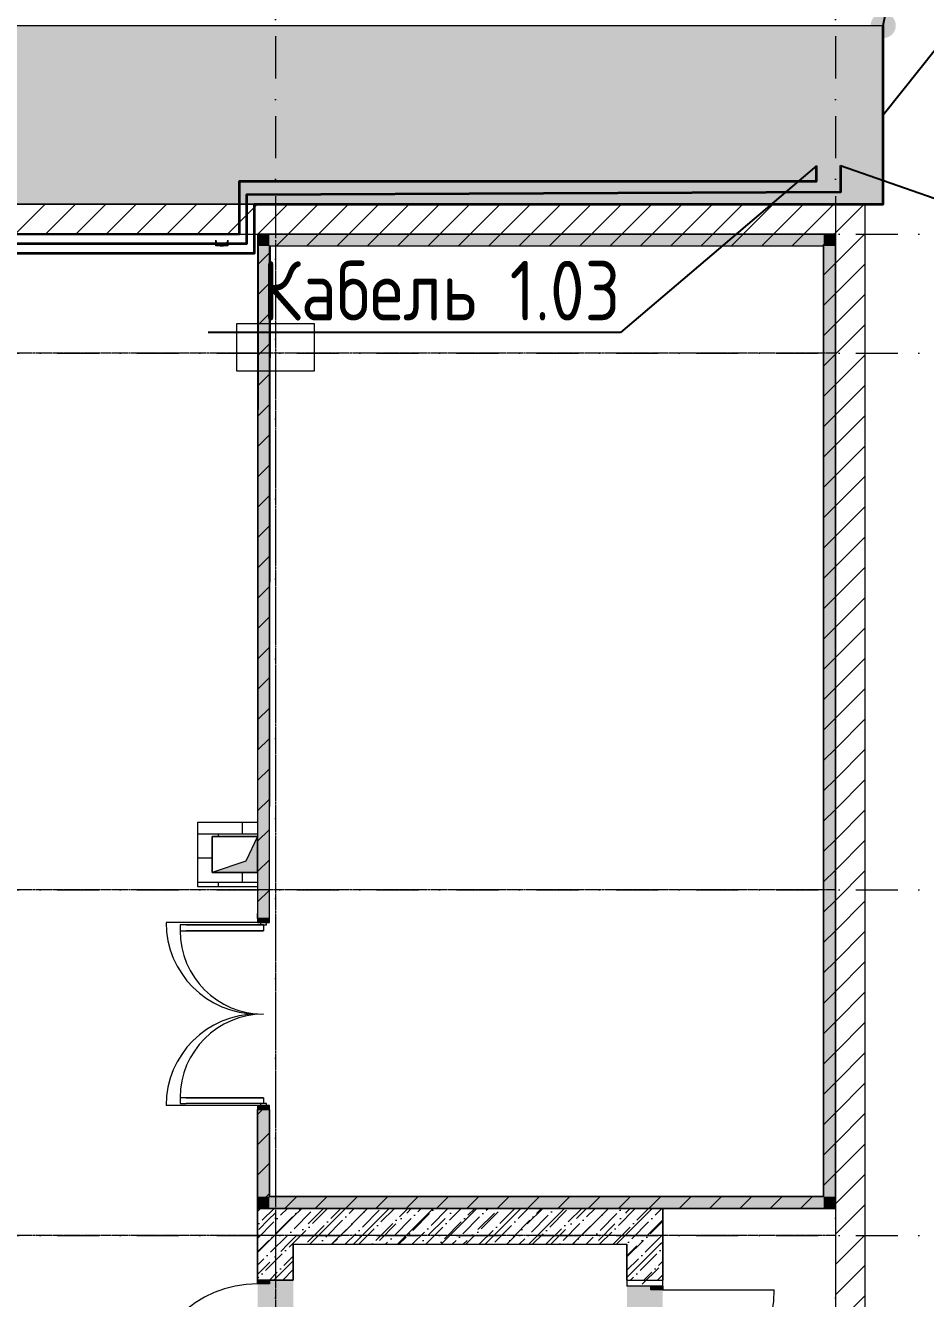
# Model space of a CAD drawing. Header units: millimetres. Extents: x 1499747 to 4230374, y -28481 to 441852.
# Drawn here: x 2476980 to 2484533, y 308353 to 319033 of the extents above; entities that cross this region are included whole.
import ezdxf
from ezdxf import colors
from ezdxf.entities.mleader import LeaderData, LeaderLine
from ezdxf.math import Vec2, Vec3
from ezdxf.xclip import XClip

# ---------------------------------------------------------------- set-up
doc = ezdxf.new("R2010")
doc.units = ezdxf.units.MM
doc.header["$MEASUREMENT"] = 0
doc.header["$XCLIPFRAME"] = 0
for name, pattern in [('CENTER2', [28.575, 19.05, -3.175, 3.175, -3.175]), ('Dot & Dashed', [670.277762, 352.777767, -176.388884, 0, -141.111112]), ('Штрихпунктирная', [670.277762, 352.777767, -176.388884, 0, -141.111112])]:
    doc.linetypes.add(name, pattern=pattern)
for name, color, linetype, lineweight in [('13 этаж_25_АР 06.03 custom_70_12 этаж_13_Интерьер - Мебель_Ном._пера__1_Ном._пера__1', 1, 'Continuous', 18), ('13 этаж_25_АР 06.03 custom_70_12 этаж_13_Интерьер - Мебель_Ном._пера__6_Ном._пера__6', 6, 'Continuous', 18), ('13 этаж_25_АР 06.03 custom_70_12 этаж_13_Интерьер - Мебель_Ном._пера__8_Ном._пера__8', 8, 'Continuous', 18), ('13 этаж_25_АР 06.03 custom_70__8 hatch_Ном._пера__8_Ном._пера__8', 8, 'Continuous', 18), ('13 этаж_25_АР 06.03 custom_70__Оси_Ном._пера__8_Ном._пера__8', 8, 'Continuous', 18), ('13 этаж_25_АР 06.03 custom_70_контур_Ном._пера__1_Ном._пера__1', 1, 'Continuous', 18), ('13 этаж_25_АР 06.03 custom_70_Подложк_Ном._пера__1_Ном._пера__1', 1, 'Continuous', 18), ('13 этаж_25_АР 06.03 custom_70_Подложк_Ном._пера__8_Ном._пера__8', 8, 'Continuous', 18), ('13 этаж_25_АР 06.03 custom_70_Шахты 101_Ном._пера__7_Ном._пера__7', 7, 'Continuous', 18), ('13 этаж_25_АР 06.03 custom_70_Шахты 101_Ном._пера__8_Ном._пера__8', 8, 'Continuous', 18), ('13 этаж_25_АР 06.03 custom_70_Шахты_Ном._пера__7_Ном._пера__7', 7, 'Continuous', 18), ('13 этаж_25_Двери Archicad_Ном._пера__19_Ном._пера__255', 255, 'Continuous', 18), ('13 этаж_25_Двери Archicad_Ном._пера__23_Ном._пера__30', 30, 'Continuous', 18), ('13 этаж_25_Двери Archicad_Ном._пера__3_Ном._пера__30', 30, 'Continuous', 18), ('13 этаж_25_Двери Archicad_Ном._пера__47_Ном._пера__7', 7, 'Continuous', 18), ('13 этаж_25_Конструктив - Перекрытия_Ном._пера__1_Ном._пера__7', 7, 'Continuous', 18), ('13 этаж_25_Конструктив - Стены Ненесущие Газоблок_Ном._пера__169_Ном._пера__83', 83, 'Continuous', 18), ('13 этаж_25_Конструктив - Стены Ненесущие Газоблок_Ном._пера__47_Ном._пера__7', 7, 'Continuous', 18), ('13 этаж_25_Конструктив - Стены Ненесущие Газоблок_Ном._пера__74_Ном._пера__255', 255, 'Continuous', 18), ('13 этаж_25_Конструктив - Стены Несущие_Ном._пера__170_Ном._пера__52', 52, 'Continuous', 18), ('13 этаж_25_Конструктив - Стены Несущие_Ном._пера__19_Ном._пера__255', 255, 'Continuous', 18), ('13 этаж_25_Конструктив - Стены Несущие_Ном._пера__47_Ном._пера__7', 7, 'Continuous', 18), ('13 этаж_25_Парапет_Ном._пера__102_Ном._пера__9', 9, 'Continuous', 18), ('13 этаж_25_Парапет_Ном._пера__20_Ном._пера__1', 1, 'Continuous', 18), ('13 этаж_25_Элемент Модели - Оси_Ном._пера__2_Ном._пера__8', 8, 'Continuous', 18), ('Кабель 2x4mm', 200, 'Continuous', 30), ('Кабель 2х6 mm', 150, 'Continuous', 30), ('ТП', 250, 'Continuous', 30)]:
    doc.layers.add(name, color=color, linetype=linetype, lineweight=lineweight)
doc.layers.add('Чертеж и Рисунок', color=7, linetype='Continuous')
doc.styles.add('ISOCPEUR_4', font='isocpeur.ttf', dxfattribs={"width": 0.85, "height": 250})
pattern_1 = [(45, (1162404.69, 34264.05), (-127.2792, 127.2792), [])]
pattern_2 = [(45, (1162404.7, 34264.05), (-183.8478, 183.8478), []), (45, (1162312.77, 34355.97), (-183.8478, 183.8478), [195, -65, 0, -65])]

# ---------------------------------------------------------------- blocks, each defined once
blk = doc.blocks.new('Чертеж_4_25', base_point=(1186000, 29700))
at = {"layer": '13 этаж_25_АР 06.03 custom_70__8 hatch_Ном._пера__8_Ном._пера__8', "linetype": 'Continuous', "true_color": 0xc7c8ca}
blk.add_hatch(color=9, dxfattribs=at).paths.add_polyline_path([(1209355, 40909), (1209257, 40702), (1208975, 40609), (1209355, 40609)])
h = blk.add_hatch(dxfattribs=at)
h.set_pattern_fill('ANSI36_0046_0019', color=9, style=0, pattern_type=2)
h.set_pattern_definition([(45, (1018258.26, -178801.25), (42.09495, 154.348152), [198.4375, -39.6875, 0, -39.6875])])
h.paths.add_polyline_path([(1212755, 37789), (1209355, 37789), (1209355, 37189), (1209655, 37189), (1209655, 37489), (1212455, 37489), (1212455, 37189), (1212755, 37189)])
at = {"layer": '13 этаж_25_АР 06.03 custom_70_Шахты_Ном._пера__7_Ном._пера__7', "linetype": 'Continuous', "true_color": 0xc7c8ca}
h = blk.add_hatch(dxfattribs=at)
h.set_pattern_fill('AR_B816_0046_0019', color=9, style=0, pattern_type=2)
h.set_pattern_definition([(0, (1023281.01, -133771.58), (0, 203.2), []), (90, (1023281.01, -133771.58), (-203.2, 203.2), [203.2, -203.2])])
h.paths.add_polyline_path([(1209355, 40609), (1208975, 40609), (1208975, 40909), (1209355, 40909), (1209355, 41029), (1208855, 41029), (1208855, 40489), (1209355, 40489)])
at = {"layer": '13 этаж_25_Двери Archicad_Ном._пера__19_Ном._пера__255', "linetype": 'Continuous', "true_color": 0xc7c8ca}
for points in [[(1209355, 40221), (1209355, 40189), (1209455, 40189), (1209455, 40221)], [(1209455, 38621), (1209455, 38653), (1209355, 38653), (1209355, 38621)], [(1209455, 37189), (1209355, 37189), (1209355, 37157), (1209455, 37157)], [(1212755, 37139), (1212655, 37139), (1212655, 37107), (1212755, 37107)]]:
    blk.add_hatch(color=9, dxfattribs=at).paths.add_polyline_path(points)
at = {"layer": '13 этаж_25_Конструктив - Стены Ненесущие Газоблок_Ном._пера__169_Ном._пера__83', "linetype": 'Continuous', "true_color": 0xc7c8ca}
h = blk.add_hatch(dxfattribs=at)
h.set_pattern_fill('БЛОКИ_БЕТОННЫЕ_ЭФФЕКТИВН_72', color=9, style=0, pattern_type=2)
h.set_pattern_definition(pattern_1)
h.paths.add_polyline_path([(1214205, 46214), (1199905, 46214), (1199905, 45964), (1214205, 45964)])
h = blk.add_hatch(dxfattribs=at)
h.set_pattern_fill('БЛОКИ_БЕТОННЫЕ_ЭФФЕКТИВН_72', color=9, style=0, pattern_type=2)
h.set_pattern_definition(pattern_1)
h.paths.add_polyline_path([(1214205, 46214), (1214205, 45964), (1214455, 46214)])
h = blk.add_hatch(dxfattribs=at)
h.set_pattern_fill('БЛОКИ_БЕТОННЫЕ_ЭФФЕКТИВН_72', color=9, style=0, pattern_type=2)
h.set_pattern_definition(pattern_1)
h.paths.add_polyline_path([(1214205, 45964), (1214455, 45964), (1214455, 46214)])
h = blk.add_hatch(dxfattribs=at)
h.set_pattern_fill('БЛОКИ_БЕТОННЫЕ_ЭФФЕКТИВН_72', color=9, style=0, pattern_type=2)
h.set_pattern_definition(pattern_1)
h.paths.add_polyline_path([(1209455, 45864), (1209355, 45964), (1209355, 45864)])
h = blk.add_hatch(dxfattribs=at)
h.set_pattern_fill('БЛОКИ_БЕТОННЫЕ_ЭФФЕКТИВН_72', color=9, style=0, pattern_type=2)
h.set_pattern_definition(pattern_1)
h.paths.add_polyline_path([(1209455, 45964), (1209355, 45964), (1209455, 45864)])
h = blk.add_hatch(dxfattribs=at)
h.set_pattern_fill('БЛОКИ_БЕТОННЫЕ_ЭФФЕКТИВН_72', color=9, style=0, pattern_type=2)
h.set_pattern_definition(pattern_1)
h.paths.add_polyline_path([(1209455, 45864), (1214105, 45864), (1214105, 45964), (1209455, 45964)])
at = {"layer": '13 этаж_25_Конструктив - Стены Ненесущие Газоблок_Ном._пера__169_Ном._пера__83', "linetype": 'Continuous'}
h = blk.add_hatch(dxfattribs=at)
h.set_pattern_fill('БЛОКИ_БЕТОННЫЕ_ЭФФЕКТИВН_72', color=256, style=0, pattern_type=2)
h.set_pattern_definition(pattern_1)
h.paths.add_polyline_path([(1214105, 45864), (1214205, 45964), (1214105, 45964)])
h = blk.add_hatch(dxfattribs=at)
h.set_pattern_fill('БЛОКИ_БЕТОННЫЕ_ЭФФЕКТИВН_72', color=256, style=0, pattern_type=2)
h.set_pattern_definition(pattern_1)
h.paths.add_polyline_path([(1214105, 45864), (1214205, 45864), (1214205, 45964)])
at = {"layer": '13 этаж_25_Конструктив - Стены Ненесущие Газоблок_Ном._пера__169_Ном._пера__83', "linetype": 'Continuous', "true_color": 0xc7c8ca}
h = blk.add_hatch(dxfattribs=at)
h.set_pattern_fill('БЛОКИ_БЕТОННЫЕ_ЭФФЕКТИВН_72', color=9, style=0, pattern_type=2)
h.set_pattern_definition(pattern_1)
h.paths.add_polyline_path([(1214205, 45964), (1214205, 16114), (1214455, 16114), (1214455, 45964)])
h = blk.add_hatch(dxfattribs=at)
h.set_pattern_fill('БЛОКИ_БЕТОННЫЕ_ЭФФЕКТИВН_72', color=9, style=0, pattern_type=2)
h.set_pattern_definition(pattern_1)
h.paths.add_polyline_path([(1209455, 45864), (1209355, 45864), (1209355, 40221), (1209455, 40221)])
h = blk.add_hatch(dxfattribs=at)
h.set_pattern_fill('БЛОКИ_БЕТОННЫЕ_ЭФФЕКТИВН_72', color=9, style=0, pattern_type=2)
h.set_pattern_definition(pattern_1)
h.paths.add_polyline_path([(1214105, 45864), (1214105, 37889), (1214205, 37889), (1214205, 45864)])
h = blk.add_hatch(dxfattribs=at)
h.set_pattern_fill('БЛОКИ_БЕТОННЫЕ_ЭФФЕКТИВН_72', color=9, style=0, pattern_type=2)
h.set_pattern_definition(pattern_1)
h.paths.add_polyline_path([(1209355, 38621), (1209355, 37889), (1209455, 37889), (1209455, 38621)])
at = {"layer": '13 этаж_25_Конструктив - Стены Ненесущие Газоблок_Ном._пера__169_Ном._пера__83', "linetype": 'Continuous'}
h = blk.add_hatch(dxfattribs=at)
h.set_pattern_fill('БЛОКИ_БЕТОННЫЕ_ЭФФЕКТИВН_72', color=256, style=0, pattern_type=2)
h.set_pattern_definition(pattern_1)
h.paths.add_polyline_path([(1209355, 37889), (1209355, 37789), (1209455, 37889)])
h = blk.add_hatch(dxfattribs=at)
h.set_pattern_fill('БЛОКИ_БЕТОННЫЕ_ЭФФЕКТИВН_72', color=256, style=0, pattern_type=2)
h.set_pattern_definition(pattern_1)
h.paths.add_polyline_path([(1209455, 37889), (1209355, 37789), (1209455, 37789)])
at = {"layer": '13 этаж_25_Конструктив - Стены Ненесущие Газоблок_Ном._пера__169_Ном._пера__83', "linetype": 'Continuous', "true_color": 0xc7c8ca}
h = blk.add_hatch(dxfattribs=at)
h.set_pattern_fill('БЛОКИ_БЕТОННЫЕ_ЭФФЕКТИВН_72', color=9, style=0, pattern_type=2)
h.set_pattern_definition(pattern_1)
h.paths.add_polyline_path([(1214105, 37889), (1209455, 37889), (1209455, 37789), (1214105, 37789)])
h = blk.add_hatch(dxfattribs=at)
h.set_pattern_fill('БЛОКИ_БЕТОННЫЕ_ЭФФЕКТИВН_72', color=9, style=0, pattern_type=2)
h.set_pattern_definition(pattern_1)
h.paths.add_polyline_path([(1214105, 37889), (1214205, 37789), (1214205, 37889)])
h = blk.add_hatch(dxfattribs=at)
h.set_pattern_fill('БЛОКИ_БЕТОННЫЕ_ЭФФЕКТИВН_72', color=9, style=0, pattern_type=2)
h.set_pattern_definition(pattern_1)
h.paths.add_polyline_path([(1214105, 37789), (1214205, 37789), (1214105, 37889)])
at = {"layer": '13 этаж_25_Конструктив - Стены Ненесущие Газоблок_Ном._пера__74_Ном._пера__255', "linetype": 'Continuous', "true_color": 0xc7c8ca}
for points in [[(1209455, 45864), (1209355, 45964), (1209355, 45864)], [(1209455, 45964), (1209355, 45964), (1209455, 45864)], [(1209455, 45864), (1214105, 45864), (1214105, 45964), (1209455, 45964)], [(1214105, 45864), (1214205, 45964), (1214105, 45964)], [(1214105, 45864), (1214205, 45864), (1214205, 45964)], [(1209455, 45864), (1209355, 45864), (1209355, 40221), (1209455, 40221)], [(1214105, 45864), (1214105, 37889), (1214205, 37889), (1214205, 45864)], [(1209355, 38621), (1209355, 37889), (1209455, 37889), (1209455, 38621)], [(1209355, 37889), (1209355, 37789), (1209455, 37889)], [(1209455, 37889), (1209355, 37789), (1209455, 37789)], [(1214105, 37889), (1209455, 37889), (1209455, 37789), (1214105, 37789)], [(1214105, 37889), (1214205, 37789), (1214205, 37889)], [(1214105, 37789), (1214205, 37789), (1214105, 37889)]]:
    blk.add_hatch(color=9, dxfattribs=at).paths.add_polyline_path(points)
at = {"layer": '13 этаж_25_Конструктив - Стены Несущие_Ном._пера__170_Ном._пера__52', "linetype": 'Continuous', "true_color": 0xc7c8ca}
h = blk.add_hatch(dxfattribs=at)
h.set_pattern_fill('ЖЕЛЕЗОБЕТОН_0019', color=9, style=0, pattern_type=2)
h.set_pattern_definition(pattern_2)
h.paths.add_polyline_path([(1209655, 37489), (1209355, 37789), (1209355, 37489)])
h = blk.add_hatch(dxfattribs=at)
h.set_pattern_fill('ЖЕЛЕЗОБЕТОН_0019', color=9, style=0, pattern_type=2)
h.set_pattern_definition(pattern_2)
h.paths.add_polyline_path([(1209655, 37789), (1209355, 37789), (1209655, 37489)])
h = blk.add_hatch(dxfattribs=at)
h.set_pattern_fill('ЖЕЛЕЗОБЕТОН_0019', color=9, style=0, pattern_type=2)
h.set_pattern_definition(pattern_2)
h.paths.add_polyline_path([(1209655, 37489), (1212455, 37489), (1212455, 37789), (1209655, 37789)])
h = blk.add_hatch(dxfattribs=at)
h.set_pattern_fill('ЖЕЛЕЗОБЕТОН_0019', color=9, style=0, pattern_type=2)
h.set_pattern_definition(pattern_2)
h.paths.add_polyline_path([(1212455, 37489), (1212755, 37789), (1212455, 37789)])
h = blk.add_hatch(dxfattribs=at)
h.set_pattern_fill('ЖЕЛЕЗОБЕТОН_0019', color=9, style=0, pattern_type=2)
h.set_pattern_definition(pattern_2)
h.paths.add_polyline_path([(1212455, 37489), (1212755, 37489), (1212755, 37789)])
h = blk.add_hatch(dxfattribs=at)
h.set_pattern_fill('ЖЕЛЕЗОБЕТОН_0019', color=9, style=0, pattern_type=2)
h.set_pattern_definition(pattern_2)
h.paths.add_polyline_path([(1209355, 37189), (1209655, 37189), (1209655, 37489), (1209355, 37489)])
h = blk.add_hatch(dxfattribs=at)
h.set_pattern_fill('ЖЕЛЕЗОБЕТОН_0019', color=9, style=0, pattern_type=2)
h.set_pattern_definition(pattern_2)
h.paths.add_polyline_path([(1212455, 37489), (1212455, 37139), (1212755, 37139), (1212755, 37489)])
at = {"layer": '13 этаж_25_Конструктив - Стены Несущие_Ном._пера__19_Ном._пера__255', "linetype": 'Continuous', "true_color": 0xc7c8ca}
for points in [[(1209355, 36189), (1209655, 36189), (1209655, 37189), (1209355, 37189)], [(1212755, 37139), (1212455, 37139), (1212455, 36139), (1212755, 36139)]]:
    blk.add_hatch(color=9, dxfattribs=at).paths.add_polyline_path(points)
at = {"layer": '13 этаж_25_Парапет_Ном._пера__102_Ном._пера__9', "linetype": 'Continuous', "true_color": 0xc7c8ca}
blk.add_hatch(color=9, dxfattribs=at).paths.add_polyline_path([(1185903, 47714), (1185903, 46214), (1214605, 46214), (1214605, 47714)])
at = {"layer": '13 этаж_25_АР 06.03 custom_70_12 этаж_13_Интерьер - Мебель_Ном._пера__1_Ном._пера__1', "color": 9, "linetype": 'Continuous', "true_color": 0xc7c8ca}
blk.add_line((1209655, 37189), (1209655, 37489), dxfattribs=at)
at = {"layer": '13 этаж_25_АР 06.03 custom_70_12 этаж_13_Интерьер - Мебель_Ном._пера__6_Ном._пера__6', "color": 9, "linetype": 'Continuous', "true_color": 0xc7c8ca, "flags": 128}
blk.add_lwpolyline([(1209180, 45014), (1209180, 45214), (1209830, 45214), (1209830, 44814), (1209180, 44814)], close=True, dxfattribs=at)
at = {"layer": '13 этаж_25_АР 06.03 custom_70_12 этаж_13_Интерьер - Мебель_Ном._пера__8_Ном._пера__8', "color": 9, "linetype": 'Continuous', "true_color": 0xc7c8ca}
for p, q in [((1209355, 37189), (1209355, 37789)), ((1209355, 37789), (1212755, 37789)), ((1212755, 37789), (1212755, 37214)), ((1209655, 37489), (1212455, 37489))]:
    blk.add_line(p, q, dxfattribs=at)
at = {"layer": '13 этаж_25_АР 06.03 custom_70_12 этаж_13_Интерьер - Мебель_Ном._пера__8_Ном._пера__8', "color": 9, "linetype": 'Continuous', "true_color": 0xc7c8ca, "flags": 128}
blk.add_lwpolyline([(1209180, 45214), (1209830, 45214), (1209830, 44814), (1209180, 44814)], close=True, dxfattribs=at)
for points in [[(1209655, 37189), (1209355, 37189), (1209355, 37789), (1212755, 37789), (1212755, 37189)], [(1209655, 37189), (1209355, 37189), (1209355, 37789), (1212755, 37789), (1212755, 37189)], [(1209655, 37489), (1209655, 37189), (1209355, 37189)], [(1209655, 37189), (1209655, 37489), (1212455, 37489), (1212455, 37189)], [(1209655, 37189), (1209655, 37489), (1212455, 37489), (1212455, 37189), (1212755, 37189)], [(1212455, 37189), (1212455, 37489)]]:
    blk.add_lwpolyline(points, dxfattribs=at)
at = {"layer": '13 этаж_25_АР 06.03 custom_70__Оси_Ном._пера__8_Ном._пера__8', "color": 9, "linetype": 'CENTER2', "true_color": 0xc7c8ca}
for p, q in [((1209505, 45914), (1209505, 16114)), ((1214205, 45914), (1214205, 16114)), ((1214205, 44964), (1198774, 44964)), ((1214205, 40464), (1203020, 40464)), ((1214205, 37564), (1199455, 37564))]:
    blk.add_line(p, q, dxfattribs=at)
at = {"layer": '13 этаж_25_АР 06.03 custom_70_контур_Ном._пера__1_Ном._пера__1', "color": 9, "linetype": 'Continuous', "true_color": 0xc7c8ca, "flags": 128}
for points in [[(1209356, 40219), (1209363, 45914)], [(1209455, 40219), (1209463, 45864)], [(1208755, 40169), (1208705, 40169)], [(1209405, 40169), (1208705, 40169), (1208705, 40119), (1209405, 40119)], [(1209356, 40219), (1209380, 40219), (1209380, 40169), (1209430, 40169), (1209430, 40219), (1209380, 40219), (1209380, 40169), (1209405, 40169), (1209405, 40119), (1208755, 40119)], [(1208757, 40169), (1209380, 40169)], [(1209356, 40219), (1209455, 40219)], [(1208705, 40119), (1208753, 40119)], [(1209405, 38719), (1208705, 38719), (1208705, 38669), (1208755, 38669)], [(1209405, 38719), (1209405, 38669), (1208755, 38669)], [(1208755, 38719), (1209405, 38719), (1209405, 38669), (1209380, 38669), (1209380, 38619), (1209430, 38619), (1209430, 38669), (1209380, 38669), (1209380, 38619), (1209356, 38619), (1209455, 38619)], [(1208755, 38719), (1209405, 38719), (1209405, 38669)], [(1209405, 38669), (1208755, 38669)], [(1209355, 37789), (1209355, 38619), (1209455, 38619), (1209455, 37889)], [(1209455, 37903), (1209455, 37889)]]:
    blk.add_lwpolyline(points, dxfattribs=at)
at = {"layer": '13 этаж_25_АР 06.03 custom_70_контур_Ном._пера__1_Ном._пера__1', "color": 9, "linetype": 'Continuous', "true_color": 0xc7c8ca}
for centre, start, end in [((1209405, 40119), 180, 270), ((1209405, 38719), 90, 180)]:
    blk.add_arc(centre, 700, start, end, dxfattribs=at)
at = {"layer": '13 этаж_25_АР 06.03 custom_70_Подложк_Ном._пера__1_Ном._пера__1', "color": 9, "linetype": 'Continuous', "true_color": 0xc7c8ca, "flags": 128}
for points in [[(1209463, 45864), (1214105, 45864)], [(1214105, 37889), (1214105, 45864)], [(1214205, 37889), (1214205, 45914)], [(1209355, 37839), (1209355, 37903)], [(1214205, 37839), (1214205, 37789), (1209455, 37789), (1209355, 37789), (1209355, 37839)], [(1209455, 37889), (1214105, 37889)], [(1214205, 37889), (1214205, 37839)], [(1214205, 37789), (1214105, 37789)]]:
    blk.add_lwpolyline(points, dxfattribs=at)
at = {"layer": '13 этаж_25_АР 06.03 custom_70_Подложк_Ном._пера__1_Ном._пера__1', "color": 9, "linetype": 'Continuous', "true_color": 0xc7c8ca}
blk.add_arc((1209055, 45914), 50, 179.9695, 0.0305, dxfattribs=at)
at = {"layer": '13 этаж_25_АР 06.03 custom_70_Подложк_Ном._пера__8_Ном._пера__8', "color": 9, "linetype": 'Continuous', "true_color": 0xc7c8ca, "flags": 128}
blk.add_lwpolyline([(1209105, 45914), (1209105, 45864), (1209005, 45864), (1209005, 45914)], dxfattribs=at)
at = {"layer": '13 этаж_25_АР 06.03 custom_70_Шахты 101_Ном._пера__7_Ном._пера__7', "color": 9, "linetype": 'Continuous', "true_color": 0xc7c8ca, "flags": 128}
blk.add_lwpolyline([(1209355, 40609), (1209355, 40909), (1209257, 40702), (1208975, 40609), (1209355, 40609), (1209355, 40909), (1208975, 40909), (1208975, 40609)], dxfattribs=at)
at = {"layer": '13 этаж_25_АР 06.03 custom_70_Шахты 101_Ном._пера__8_Ном._пера__8', "color": 9, "linetype": 'Continuous', "true_color": 0xc7c8ca, "flags": 128}
blk.add_lwpolyline([(1212455, 37489), (1212455, 37189), (1212755, 37189)], dxfattribs=at)
at = {"layer": '13 этаж_25_АР 06.03 custom_70_Шахты_Ном._пера__7_Ном._пера__7', "color": 9, "linetype": 'Continuous', "true_color": 0xc7c8ca, "flags": 128}
for points in [[(1209355, 40489), (1208855, 40489), (1208855, 41029), (1209355, 41029)], [(1209355, 40609), (1208975, 40609), (1208975, 40909), (1209355, 40909)]]:
    blk.add_lwpolyline(points, dxfattribs=at)
at = {"layer": '13 этаж_25_Двери Archicad_Ном._пера__23_Ном._пера__30', "color": 9, "linetype": 'Continuous', "true_color": 0xc7c8ca}
for p, q in [((1209355, 40221), (1209355, 40189)), ((1209455, 40221), (1209355, 40221)), ((1209355, 40189), (1209455, 40189)), ((1209455, 40189), (1209455, 40221)), ((1209455, 38653), (1209355, 38653)), ((1209355, 38653), (1209355, 38621)), ((1209355, 38621), (1209455, 38621)), ((1209455, 38621), (1209455, 38653)), ((1209355, 37157), (1209355, 37189)), ((1209355, 37189), (1209455, 37189)), ((1209455, 37189), (1209455, 37157)), ((1209455, 37157), (1209355, 37157)), ((1212655, 37107), (1212655, 37139)), ((1212655, 37139), (1212755, 37139)), ((1212755, 37107), (1212655, 37107)), ((1212755, 37139), (1212755, 37107))]:
    blk.add_line(p, q, dxfattribs=at)
at = {"layer": '13 этаж_25_Двери Archicad_Ном._пера__3_Ном._пера__30', "color": 9, "linetype": 'Continuous', "true_color": 0xc7c8ca}
for p, q in [((1209355, 40189), (1208587, 40189)), ((1209355, 38653), (1208587, 38653)), ((1212755, 37107), (1213691, 37107))]:
    blk.add_line(p, q, dxfattribs=at)
for centre, radius, start, end in [((1209355, 40189), 768, 180, 270), ((1209355, 38653), 768, 90, 180), ((1209355, 36221), 936, 90, 180), ((1212755, 37107), 936, 270, 0)]:
    blk.add_arc(centre, radius, start, end, dxfattribs=at)
at = {"layer": '13 этаж_25_Двери Archicad_Ном._пера__47_Ном._пера__7', "color": 9, "linetype": 'Continuous', "true_color": 0xc7c8ca}
for p, q in [((1209355, 40221), (1209355, 40264)), ((1209355, 40221), (1209355, 40264)), ((1209355, 40221), (1209455, 40221)), ((1209355, 40221), (1209455, 40221)), ((1209455, 40221), (1209455, 40264)), ((1209455, 40221), (1209455, 40264)), ((1209355, 38621), (1209455, 38621)), ((1209355, 38621), (1209455, 38621)), ((1209355, 38621), (1209355, 38578)), ((1209355, 38621), (1209355, 38578)), ((1209455, 38621), (1209455, 38578)), ((1209455, 38621), (1209455, 38578)), ((1209355, 37189), (1209455, 37189)), ((1209355, 37189), (1209455, 37189)), ((1209455, 37189), (1209655, 37189)), ((1212655, 37139), (1212455, 37139)), ((1212755, 37139), (1212655, 37139)), ((1212755, 37139), (1212655, 37139))]:
    blk.add_line(p, q, dxfattribs=at)
at = {"layer": '13 этаж_25_Конструктив - Перекрытия_Ном._пера__1_Ном._пера__7', "linetype": 'Continuous', "flags": 128}
blk.add_lwpolyline([(1199854, 29914), (1199854, 15864), (1214455, 15864), (1214455, 46214), (1199905, 46214), (1199905, 29914)], close=True, dxfattribs=at)
at = {"layer": '13 этаж_25_Конструктив - Стены Ненесущие Газоблок_Ном._пера__47_Ном._пера__7', "color": 9, "linetype": 'Continuous', "true_color": 0xc7c8ca}
for p, q in [((1209355, 40221), (1209355, 40264)), ((1209355, 40221), (1209455, 40221)), ((1209455, 40221), (1209455, 40264)), ((1209355, 38621), (1209355, 38578)), ((1209355, 38621), (1209455, 38621)), ((1209455, 38621), (1209455, 38578))]:
    blk.add_line(p, q, dxfattribs=at)
at = {"layer": '13 этаж_25_Конструктив - Стены Ненесущие Газоблок_Ном._пера__47_Ном._пера__7', "color": 9, "linetype": 'Continuous', "true_color": 0xc7c8ca, "flags": 128}
for points in [[(1214205, 46214), (1199905, 46214)], [(1214455, 46214), (1214205, 46214)], [(1214455, 16114), (1214455, 46214)], [(1200155, 45964), (1214205, 45964)], [(1209355, 45964), (1209355, 45864)], [(1214105, 45964), (1209355, 45964)], [(1214205, 45964), (1214105, 45964)], [(1214205, 37889), (1214205, 45964)], [(1214205, 45964), (1214205, 16114)], [(1209355, 45864), (1209355, 40221)], [(1209455, 45864), (1214105, 45864)], [(1209455, 40221), (1209455, 45864)], [(1214105, 45864), (1214105, 37889)], [(1209355, 38621), (1209355, 37889)], [(1209455, 37889), (1209455, 38621)], [(1209355, 37789), (1209355, 37889)], [(1214105, 37889), (1209455, 37889)], [(1214205, 37789), (1214205, 37889)], [(1209355, 37789), (1214205, 37789)]]:
    blk.add_lwpolyline(points, dxfattribs=at)
at = {"layer": '13 этаж_25_Конструктив - Стены Несущие_Ном._пера__47_Ном._пера__7', "color": 9, "linetype": 'Continuous', "true_color": 0xc7c8ca}
for p, q in [((1209355, 37189), (1209455, 37189)), ((1209455, 37189), (1209655, 37189)), ((1212655, 37139), (1212455, 37139)), ((1212755, 37139), (1212655, 37139))]:
    blk.add_line(p, q, dxfattribs=at)
at = {"layer": '13 этаж_25_Конструктив - Стены Несущие_Ном._пера__47_Ном._пера__7', "color": 9, "linetype": 'Continuous', "true_color": 0xc7c8ca, "flags": 128}
for points in [[(1209355, 37789), (1209355, 37489)], [(1212455, 37789), (1209355, 37789)], [(1212755, 37789), (1212455, 37789)], [(1212755, 37139), (1212755, 37789)], [(1209355, 37489), (1209355, 37189)], [(1209655, 37489), (1212455, 37489)], [(1209655, 37189), (1209655, 37489)], [(1212455, 37489), (1212455, 37139)]]:
    blk.add_lwpolyline(points, dxfattribs=at)
at = {"layer": '13 этаж_25_Парапет_Ном._пера__20_Ном._пера__1', "color": 9, "linetype": 'Continuous', "true_color": 0xc7c8ca}
for p, q in [((1185903, 47714), (1214605, 47714)), ((1214605, 46214), (1214605, 47714)), ((1185903, 46214), (1214605, 46214))]:
    blk.add_line(p, q, dxfattribs=at)
at = {"layer": '13 этаж_25_Парапет_Ном._пера__20_Ном._пера__1', "color": 9, "linetype": 'Dot & Dashed', "true_color": 0xc7c8ca}
blk.add_line((1185903, 46214), (1214605, 46214), dxfattribs=at)
at = {"layer": '13 этаж_25_Элемент Модели - Оси_Ном._пера__2_Ном._пера__8', "linetype": 'Штрихпунктирная'}
for p, q in [((1209505, 48964), (1209505, 14064)), ((1214205, 48964), (1214205, 14064)), ((1159405, 45964), (1216205, 45964)), ((1159405, 44964), (1216205, 44964)), ((1159405, 40464), (1216205, 40464)), ((1159405, 37564), (1216205, 37564))]:
    blk.add_line(p, q, dxfattribs=at)

msp = doc.modelspace()

# ---------------------------------------------------------------- block references
at = {"layer": 'Чертеж и Рисунок', "linetype": 'Continuous'}
ref = msp.add_blockref('Чертеж_4_25', (2455572.80168, 301019.07632), dxfattribs=at)
XClip(ref).set_block_clipping_path([(1144000, 0), (1228000, 59400.0000000006)])

# ---------------------------------------------------------------- next in the draw order: hatches: boundary and pattern name
at = {"layer": 'Кабель 2x4mm', "lineweight": 30, "true_color": 0xcd2027}
h = msp.add_hatch(color=242, dxfattribs=at)
h.dxf.hatch_style = 1
h.paths.add_polyline_path([(2484283.61932, 319032.4586, 1), (2484072.51445, 319032.4586, 1)])
at = {"layer": 'Кабель 2x4mm', "lineweight": 30, "true_color": 0x105689}
h = msp.add_hatch(color=146, dxfattribs=at)
h.dxf.hatch_style = 1
h.paths.add_polyline_path([(2483668.55025, 317863.68742, 1), (2483457.44538, 317863.68742, 1)])
h = msp.add_hatch(color=146, dxfattribs=at)
h.dxf.hatch_style = 1
h.paths.add_polyline_path([(2483933.29085, 317860.98734, 1), (2483722.18598, 317860.98734, 1)])

# ---------------------------------------------------------------- next in the draw order: linework, layer by layer
at = {"layer": 'Кабель 2х6 mm', "lineweight": 35}
for points in [[(2465427.34839, 315985.68665), (2466717.97718, 315985.68665), (2466717.97718, 316820.24943), (2467384.5892, 316820.24943), (2467384.5892, 317533.15868), (2468181.67988, 317533.15868), (2468181.67988, 317122.61566), (2478902.02489, 317122.61566), (2478902.02489, 317533.13203), (2484177.41362, 317533.13203), (2484177.41342, 319033.12708)], [(2483818.64983, 317857.61297), (2483818.64983, 317635.29239), (2478835.65741, 317612.19203), (2478835.65741, 317202.47753), (2468234.25385, 317202.47753), (2468234.25385, 317621.46615), (2467304.20787, 317621.46615), (2467304.20787, 316963.54351), (2466611.5909, 316963.54351), (2466611.5909, 316061.71583), (2465427.34839, 316061.71583)], [(2465427.34839, 316136.39498), (2466469.74252, 316136.39498), (2466469.74252, 317111.07806), (2467190.49736, 317111.07806), (2467190.49736, 317743.51864), (2468295.30445, 317743.51864), (2468295.30445, 317281.99895), (2478777.25534, 317284.25521), (2478777.25534, 317725.61635), (2483617.08726, 317725.61635), (2483617.08726, 317855.49467)]]:
    msp.add_lwpolyline(points, dxfattribs=at)

# ---------------------------------------------------------------- next in the draw order: leaders
at = {"layer": 'ТП', "lineweight": 30}
ml = msp.add_multileader_mtext('Standard', dxfattribs=at)
ml.set_content('(Ввод питания и UTP )', color=256, style='ISOCPEUR_4')
ml.set_leader_properties()
ml.build(insert=Vec2(0, 0))
ml.multileader.update_dxf_attribs({"text_right_attachment_type": 6, "dogleg_length": 0.00000000013, "arrow_head_size": 0.18})
ctx = ml.context
ctx.base_point, ctx.char_height, ctx.arrow_head_size, ctx.landing_gap_size, ctx.plane_origin = Vec3(2484731.72922, 321700.93054), 500, 0.18, 0.09, Vec3(2482341.60094, 328593.1777)
ctx.right_attachment, ctx.text_align_type = 6, 2
notes = []
notes.append((ctx, [(0, (1, 1, 0), (2484731.72922, 321700.93054), (1, 0), 0.00000000013, [(0, [(2484177.41342, 319033.12708)], 0, [])])]))
ctx.mtext.insert, ctx.mtext.alignment, ctx.mtext.flow_direction = Vec3(2490766.81922, 321975.93054), 3, 5
ml = msp.add_multileader_mtext('Standard', dxfattribs=at)
ml.set_content('Кабель 1.01', color=256, style='ISOCPEUR_4')
ml.set_leader_properties()
ml.build(insert=Vec2(0, 0))
ml.multileader.update_dxf_attribs({"text_right_attachment_type": 6, "dogleg_length": 0.36, "arrow_head_size": 0.18})
ctx = ml.context
ctx.base_point, ctx.char_height, ctx.arrow_head_size, ctx.landing_gap_size, ctx.plane_origin, ctx.plane_x_axis, ctx.plane_y_axis = Vec3(2484989.97812, 319304.65843), 500, 0.18, 0.09, Vec3(2494538.97866, 317355.37468), Vec3(0.9999997664, 0.0006834744), Vec3(-0.0006834744, 0.9999997664)
ctx.right_attachment = 6
notes.append((ctx, [(0, (1, 1, 0), (2484989.97812, 319304.65843), (0.9999997664, 0.0006834744), 0.00000000013, [(0, [(2484177.41352, 318283.12956)], 0, [])])]))
ctx.mtext.insert, ctx.mtext.text_direction, ctx.mtext.rotation, ctx.mtext.width, ctx.mtext.flow_direction = Vec3(2484989.89726, 319554.65843), Vec3(0.9999997664, 0.0006834744), 0.0006834744, 3333.2408404, 5
ml = msp.add_multileader_mtext('Standard', dxfattribs=at)
ml.set_content('Кабель 1.03 ', color=256, style='ISOCPEUR_4')
ml.set_leader_properties()
ml.build(insert=Vec2(0, 0))
ml.multileader.update_dxf_attribs({"text_right_attachment_type": 6, "dogleg_length": 0.36, "arrow_head_size": 0.18})
ctx = ml.context
ctx.base_point, ctx.char_height, ctx.arrow_head_size, ctx.landing_gap_size, ctx.plane_origin = Vec3(2478996.55222, 316808.48167), 500, 0.18, 0.09, Vec3(2489719.0806, 311972.56511)
ctx.right_attachment, ctx.text_align_type = 6, 2
notes.append((ctx, [(1, (1, 1, 0), (2481972.09222, 316458.48167), (-1, 0), 0.36, [(0, [(2483617.08726, 317855.49467)], 0, [])])]))
ctx.mtext.insert, ctx.mtext.width, ctx.mtext.alignment, ctx.mtext.flow_direction = Vec3(2481971.64222, 317058.48167), 4356.3796201, 3, 5
ml = msp.add_multileader_mtext('Standard', dxfattribs=at)
ml.set_content('Резервный кабель', color=256, style='ISOCPEUR_4')
ml.set_leader_properties()
ml.build(insert=Vec2(0, 0))
ml.multileader.update_dxf_attribs({"text_right_attachment_type": 6, "dogleg_length": 0.36, "arrow_head_size": 0.18})
ctx = ml.context
ctx.base_point, ctx.char_height, ctx.arrow_head_size, ctx.landing_gap_size, ctx.plane_origin = Vec3(2487421.15303, 316602.02035), 500, 0.18, 0.09, Vec3(2492862.00853, 312145.40062)
ctx.right_attachment, ctx.text_align_type = 6, 2
notes.append((ctx, [(0, (1, 1, 0), (2487421.15303, 316602.02035), (1, 0), 0.00000000013, [(0, [(2483818.64983, 317857.61297)], 0, [])])]))
ctx.mtext.insert, ctx.mtext.width, ctx.mtext.defined_height, ctx.mtext.alignment, ctx.mtext.flow_direction = Vec3(2492159.99303, 316927.02035), 8924.4393284, 1755.44145, 3, 5
for ctx, leaders in notes:
    for number, flags, end, landing, length, lines in leaders:
        leader = LeaderData()
        leader.index, (leader.has_last_leader_line, leader.has_dogleg_vector, leader.attachment_direction) = number, flags
        leader.last_leader_point, leader.dogleg_vector, leader.dogleg_length = Vec3(end), Vec3(landing), length
        for number, points, colour, breaks in lines:
            line = LeaderLine()
            line.index, line.vertices, line.color, line.breaks = number, Vec3.list(points), colors.encode_raw_color(colour), breaks
            leader.lines.append(line)
        ctx.leaders.append(leader)

doc.saveas('drawing.dxf')
